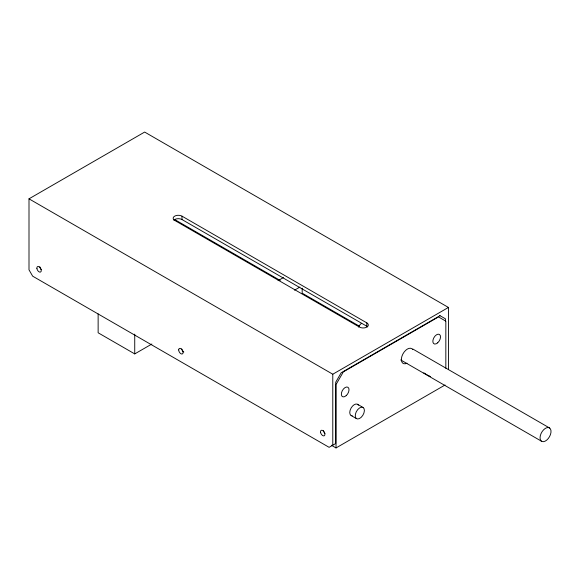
<?xml version="1.0" encoding="UTF-8"?>
<svg xmlns="http://www.w3.org/2000/svg" width="580" height="580" viewBox="0 0 580 580"><rect width="100%" height="100%" fill="white"/><g stroke="black" fill="none" stroke-linecap="round" stroke-linejoin="round"><path stroke-width="0.87" d="M302.18 288.231L302.18 293.161L359.259 326.112M331.332 445.23L336.03 447.941L336.03 384.547L343.353 371.867L438.509 316.926L445.832 321.153L445.832 368.249M440.017 315.687L341.2 372.737L335.704 382.249L335.704 443.526L329.121 447.332L32.661 276.174L29 269.83L29 198.831L144.652 132.059L448.434 307.443L448.434 369.46M98.136 313.896L98.136 332.782L134.734 353.909L151.866 344.02M278.081 280.655L283.417 277.574M294.553 290.167L299.889 287.086M29 198.831L332.782 374.216L448.434 307.443M336.03 447.941L445.048 385.004M439.647 315.476L445.505 318.855L445.505 321.559M412.764 348.993L549.622 428.011A7.765 4.48 -60 0 1 546.679 440.147A7.765 4.48 -60 0 1 540.321 435.66A7.765 4.48 -60 0 1 549.622 428.011M181.989 216.159L366.814 322.871A5.176 2.987 0 0 1 366.814 327.098A5.176 2.987 0 0 1 359.498 327.098L174.667 220.386A5.176 2.987 0 0 1 174.667 216.159A5.176 2.987 0 0 1 181.989 216.159L181.989 219.537L366.814 326.25A5.176 2.987 0 0 1 367.64 326.866M174.674 219.544L280.234 280.488M424.299 373.245L429.787 376.42M400.693 359.933L541.459 441.206M357.57 404.303L363.058 407.472A6.467 3.734 -60 0 1 361.006 417.491A6.467 3.734 -60 0 1 355.402 414.258A6.467 3.734 -60 0 1 363.058 407.472M351.096 415.512L356.584 418.68M366.814 322.871L366.814 326.25M332.782 374.216L332.782 445.215M134.734 334.131L134.734 353.909M358.462 327.069A7.765 4.48 -60 0 1 361.398 323.408M352.256 415.809A6.467 3.734 -60 0 1 351.096 408.037A6.467 3.734 -60 0 1 358.411 405.152M424.843 373.469A6.467 3.734 -60 0 1 423.828 372.889M412.286 349.102A8.54 4.93 -60 0 1 412.692 349.61M407.022 363.203A8.54 4.93 -60 0 1 401.94 356.207A8.54 4.93 -60 0 1 411.807 348.703M430.331 376.637A6.467 3.734 -60 0 1 429.323 376.058M173.848 220.161A5.176 2.987 0 0 1 181.989 219.537M41.224 269.54A3.103 1.791 60 0 1 39.824 266.778M183.816 352.031A3.103 1.791 60 0 1 181.7 348.928M324.945 433.383A3.103 1.791 60 0 1 323.488 430.643M437.675 342.831A5.438 3.139 -60 0 0 439.401 334.413A5.438 3.139 -60 0 0 432.97 340.112A5.438 3.139 -60 0 0 437.675 342.831M346.18 395.654A5.438 3.139 -60 0 0 347.899 387.237A5.438 3.139 -60 0 0 341.468 392.935A5.438 3.139 -60 0 0 346.18 395.654M320.566 432.332A3.103 1.791 60 0 0 324.169 435.805A3.103 1.791 60 0 0 323.408 431.063A3.103 1.791 60 0 0 320.566 432.332M178.691 349.921A3.103 1.791 60 0 0 181.989 354.017A3.103 1.791 60 0 0 181.989 349.624A3.103 1.791 60 0 0 178.691 349.921M36.902 268.467A3.103 1.791 60 0 0 40.462 272.071A3.103 1.791 60 0 0 39.831 267.373A3.103 1.791 60 0 0 36.902 268.467"/></g></svg>
